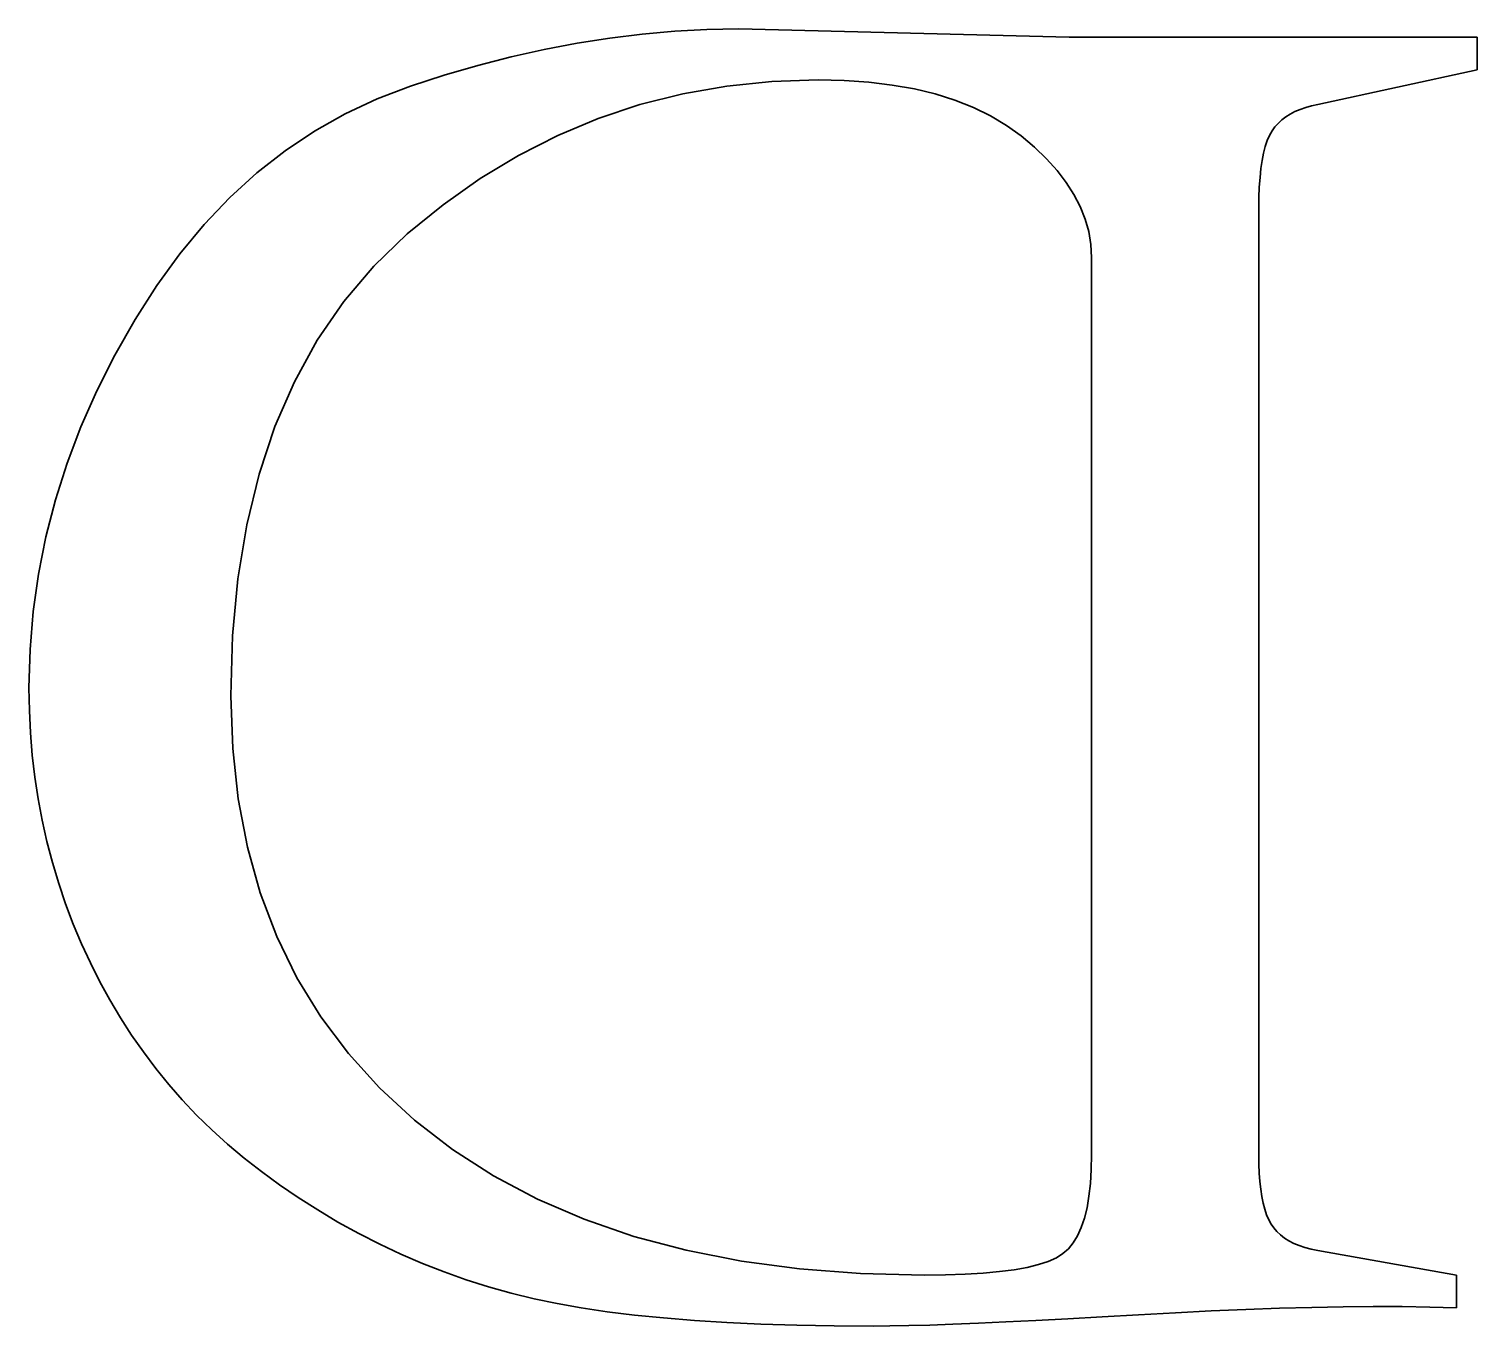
# Model space of a CAD drawing. Header units: millimetres. Extents: x -148 to 148, y -105 to 105.
# Drawn here: x -38.434 to -36.054, y 49.88 to 52.012 of the extents above; entities that cross this region are included whole.
import ezdxf

# ---------------------------------------------------------------- set-up
doc = ezdxf.new("R2010")
doc.units = ezdxf.units.MM
doc.layers.add('粗实线层', color=7, linetype='Continuous', lineweight=35)

msp = doc.modelspace()

# ---------------------------------------------------------------- linework, layer by layer
at = {"layer": '粗实线层', "color": 7, "lineweight": 35, "ltscale": 0.001334}
msp.add_line((-37.4263, 52.0036), (-37.3731, 52.0083), dxfattribs=at)
at = {"layer": '粗实线层', "color": 7, "lineweight": 35, "ltscale": 0.001322}
msp.add_line((-37.3731, 52.0083), (-37.3203, 52.0111), dxfattribs=at)
at = {"layer": '粗实线层', "color": 7, "lineweight": 35, "ltscale": 0.001312}
msp.add_line((-37.3203, 52.0111), (-37.2679, 52.012), dxfattribs=at)
at = {"layer": '粗实线层', "color": 7, "lineweight": 35, "ltscale": 0.01358}
msp.add_line((-37.2679, 52.012), (-36.7248, 51.9986), dxfattribs=at)
at = {"layer": '粗实线层', "color": 7, "lineweight": 35, "ltscale": 0.001378}
msp.add_line((-37.5877, 51.9782), (-37.5335, 51.9886), dxfattribs=at)
at = {"layer": '粗实线层', "color": 7, "lineweight": 35, "ltscale": 0.001362}
msp.add_line((-37.5335, 51.9886), (-37.4797, 51.997), dxfattribs=at)
at = {"layer": '粗实线层', "color": 7, "lineweight": 35, "ltscale": 0.001347}
msp.add_line((-37.4797, 51.997), (-37.4263, 52.0036), dxfattribs=at)
at = {"layer": '粗实线层', "color": 7, "lineweight": 35, "ltscale": 0.016761}
msp.add_line((-36.7248, 51.9986), (-36.0544, 51.9986), dxfattribs=at)
at = {"layer": '粗实线层', "color": 7, "lineweight": 35, "ltscale": 0.001341}
for p, q in [((-36.0544, 51.9986), (-36.0544, 51.945)), ((-36.0879, 49.9639), (-36.0879, 49.9102))]:
    msp.add_line(p, q, dxfattribs=at)
at = {"layer": '粗实线层', "color": 7, "lineweight": 35, "ltscale": 0.001415}
msp.add_line((-37.6969, 51.952), (-37.6421, 51.966), dxfattribs=at)
at = {"layer": '粗实线层', "color": 7, "lineweight": 35, "ltscale": 0.001396}
msp.add_line((-37.6421, 51.966), (-37.5877, 51.9782), dxfattribs=at)
at = {"layer": '粗实线层', "color": 7, "lineweight": 35, "ltscale": 0.001457}
for p, q in [((-37.8076, 51.9182), (-37.7521, 51.936)), ((-38.0135, 51.8117), (-37.9652, 51.8442))]:
    msp.add_line(p, q, dxfattribs=at)
at = {"layer": '粗实线层', "color": 7, "lineweight": 35, "ltscale": 0.001435}
msp.add_line((-37.7521, 51.936), (-37.6969, 51.952), dxfattribs=at)
at = {"layer": '粗实线层', "color": 7, "lineweight": 35, "ltscale": 0.00669}
msp.add_line((-36.0544, 51.945), (-36.3158, 51.888), dxfattribs=at)
at = {"layer": '粗实线层', "color": 7, "lineweight": 35, "ltscale": 0.00146}
msp.add_line((-37.8622, 51.8974), (-37.8076, 51.9182), dxfattribs=at)
at = {"layer": '粗实线层', "color": 7, "lineweight": 35, "ltscale": 0.001836}
msp.add_line((-37.2875, 51.9181), (-37.3598, 51.9055), dxfattribs=at)
at = {"layer": '粗实线层', "color": 7, "lineweight": 35, "ltscale": 0.001866}
msp.add_line((-37.2133, 51.9257), (-37.2875, 51.9181), dxfattribs=at)
at = {"layer": '粗实线层', "color": 7, "lineweight": 35, "ltscale": 0.001905}
msp.add_line((-37.1371, 51.9282), (-37.2133, 51.9257), dxfattribs=at)
at = {"layer": '粗实线层', "color": 7, "lineweight": 35, "ltscale": 0.001064}
msp.add_line((-37.0946, 51.9273), (-37.1371, 51.9282), dxfattribs=at)
at = {"layer": '粗实线层', "color": 7, "lineweight": 35, "ltscale": 0.001015}
msp.add_line((-37.0541, 51.9245), (-37.0946, 51.9273), dxfattribs=at)
at = {"layer": '粗实线层', "color": 7, "lineweight": 35, "ltscale": 0.000968372}
msp.add_line((-37.0156, 51.9199), (-37.0541, 51.9245), dxfattribs=at)
at = {"layer": '粗实线层', "color": 7, "lineweight": 35, "ltscale": 0.000924722}
msp.add_line((-36.9792, 51.9135), (-37.0156, 51.9199), dxfattribs=at)
at = {"layer": '粗实线层', "color": 7, "lineweight": 35, "ltscale": 0.000883964}
msp.add_line((-36.9448, 51.9052), (-36.9792, 51.9135), dxfattribs=at)
at = {"layer": '粗实线层', "color": 7, "lineweight": 35, "ltscale": 0.001451}
msp.add_line((-37.9147, 51.8728), (-37.8622, 51.8974), dxfattribs=at)
at = {"layer": '粗实线层', "color": 7, "lineweight": 35, "ltscale": 0.001805}
msp.add_line((-37.4302, 51.8877), (-37.4988, 51.865), dxfattribs=at)
at = {"layer": '粗实线层', "color": 7, "lineweight": 35, "ltscale": 0.001815}
msp.add_line((-37.3598, 51.9055), (-37.4302, 51.8877), dxfattribs=at)
at = {"layer": '粗实线层', "color": 7, "lineweight": 35, "ltscale": 0.000847148}
msp.add_line((-36.9125, 51.8951), (-36.9448, 51.9052), dxfattribs=at)
at = {"layer": '粗实线层', "color": 7, "lineweight": 35, "ltscale": 0.000814349}
msp.add_line((-36.8822, 51.8831), (-36.9125, 51.8951), dxfattribs=at)
at = {"layer": '粗实线层', "color": 7, "lineweight": 35, "ltscale": 0.000253591}
msp.add_line((-36.3263, 51.8858), (-36.336, 51.883), dxfattribs=at)
at = {"layer": '粗实线层', "color": 7, "lineweight": 35, "ltscale": 0.000266137}
msp.add_line((-36.3158, 51.888), (-36.3263, 51.8858), dxfattribs=at)
at = {"layer": '粗实线层', "color": 7, "lineweight": 35, "ltscale": 0.00145}
msp.add_line((-37.9652, 51.8442), (-37.9147, 51.8728), dxfattribs=at)
at = {"layer": '粗实线层', "color": 7, "lineweight": 35, "ltscale": 0.001804}
msp.add_line((-37.4988, 51.865), (-37.5653, 51.8371), dxfattribs=at)
at = {"layer": '粗实线层', "color": 7, "lineweight": 35, "ltscale": 0.000786146}
msp.add_line((-36.8539, 51.8692), (-36.8822, 51.8831), dxfattribs=at)
at = {"layer": '粗实线层', "color": 7, "lineweight": 35, "ltscale": 0.000763208}
msp.add_line((-36.8277, 51.8536), (-36.8539, 51.8692), dxfattribs=at)
at = {"layer": '粗实线层', "color": 7, "lineweight": 35, "ltscale": 0.000203115}
msp.add_line((-36.3753, 51.8624), (-36.3813, 51.8569), dxfattribs=at)
at = {"layer": '粗实线层', "color": 7, "lineweight": 35, "ltscale": 0.000207572}
msp.add_line((-36.3687, 51.8675), (-36.3753, 51.8624), dxfattribs=at)
at = {"layer": '粗实线层', "color": 7, "lineweight": 35, "ltscale": 0.000214032}
msp.add_line((-36.3615, 51.8721), (-36.3687, 51.8675), dxfattribs=at)
at = {"layer": '粗实线层', "color": 7, "lineweight": 35, "ltscale": 0.000222076}
msp.add_line((-36.3537, 51.8762), (-36.3615, 51.8721), dxfattribs=at)
at = {"layer": '粗实线层', "color": 7, "lineweight": 35, "ltscale": 0.000231213}
msp.add_line((-36.3452, 51.8799), (-36.3537, 51.8762), dxfattribs=at)
at = {"layer": '粗实线层', "color": 7, "lineweight": 35, "ltscale": 0.00024183}
msp.add_line((-36.336, 51.883), (-36.3452, 51.8799), dxfattribs=at)
at = {"layer": '粗实线层', "color": 7, "lineweight": 35, "ltscale": 0.000745791}
msp.add_line((-36.8036, 51.8361), (-36.8277, 51.8536), dxfattribs=at)
at = {"layer": '粗实线层', "color": 7, "lineweight": 35, "ltscale": 0.000210035}
msp.add_line((-36.3913, 51.8444), (-36.3954, 51.8371), dxfattribs=at)
at = {"layer": '粗实线层', "color": 7, "lineweight": 35, "ltscale": 0.000199578}
msp.add_line((-36.3866, 51.8509), (-36.3913, 51.8444), dxfattribs=at)
at = {"layer": '粗实线层', "color": 7, "lineweight": 35, "ltscale": 0.000200388}
msp.add_line((-36.3813, 51.8569), (-36.3866, 51.8509), dxfattribs=at)
at = {"layer": '粗实线层', "color": 7, "lineweight": 35, "ltscale": 0.001814}
msp.add_line((-37.5653, 51.8371), (-37.63, 51.8042), dxfattribs=at)
at = {"layer": '粗实线层', "color": 7, "lineweight": 35, "ltscale": 0.000719465}
msp.add_line((-36.7816, 51.8175), (-36.8036, 51.8361), dxfattribs=at)
at = {"layer": '粗实线层', "color": 7, "lineweight": 35, "ltscale": 0.000681634}
msp.add_line((-36.762, 51.7986), (-36.7816, 51.8175), dxfattribs=at)
at = {"layer": '粗实线层', "color": 7, "lineweight": 35, "ltscale": 0.000282198}
msp.add_line((-36.4024, 51.8189), (-36.4052, 51.808), dxfattribs=at)
at = {"layer": '粗实线层', "color": 7, "lineweight": 35, "ltscale": 0.000256342}
msp.add_line((-36.3991, 51.8286), (-36.4024, 51.8189), dxfattribs=at)
at = {"layer": '粗实线层', "color": 7, "lineweight": 35, "ltscale": 0.000232092}
msp.add_line((-36.3954, 51.8371), (-36.3991, 51.8286), dxfattribs=at)
at = {"layer": '粗实线层', "color": 7, "lineweight": 35, "ltscale": 0.001473}
msp.add_line((-38.0598, 51.7753), (-38.0135, 51.8117), dxfattribs=at)
at = {"layer": '粗实线层', "color": 7, "lineweight": 35, "ltscale": 0.001834}
msp.add_line((-37.63, 51.8042), (-37.6928, 51.7663), dxfattribs=at)
at = {"layer": '粗实线层', "color": 7, "lineweight": 35, "ltscale": 0.000646979}
msp.add_line((-36.7446, 51.7794), (-36.762, 51.7986), dxfattribs=at)
at = {"layer": '粗实线层', "color": 7, "lineweight": 35, "ltscale": 0.000337177}
msp.add_line((-36.4076, 51.7958), (-36.4096, 51.7825), dxfattribs=at)
at = {"layer": '粗实线层', "color": 7, "lineweight": 35, "ltscale": 0.000309313}
msp.add_line((-36.4052, 51.808), (-36.4076, 51.7958), dxfattribs=at)
at = {"layer": '粗实线层', "color": 7, "lineweight": 35, "ltscale": 0.001496}
msp.add_line((-38.104, 51.7349), (-38.0598, 51.7753), dxfattribs=at)
at = {"layer": '粗实线层', "color": 7, "lineweight": 35, "ltscale": 0.001863}
msp.add_line((-37.6928, 51.7663), (-37.7537, 51.7232), dxfattribs=at)
at = {"layer": '粗实线层', "color": 7, "lineweight": 35, "ltscale": 0.000615098}
msp.add_line((-36.7296, 51.7599), (-36.7446, 51.7794), dxfattribs=at)
at = {"layer": '粗实线层', "color": 7, "lineweight": 35, "ltscale": 0.000395001}
msp.add_line((-36.4111, 51.7679), (-36.4122, 51.7522), dxfattribs=at)
at = {"layer": '粗实线层', "color": 7, "lineweight": 35, "ltscale": 0.000365537}
msp.add_line((-36.4096, 51.7825), (-36.4111, 51.7679), dxfattribs=at)
at = {"layer": '粗实线层', "color": 7, "lineweight": 35, "ltscale": 0.000588387}
msp.add_line((-36.7169, 51.7401), (-36.7296, 51.7599), dxfattribs=at)
at = {"layer": '粗实线层', "color": 7, "lineweight": 35, "ltscale": 0.000424313}
msp.add_line((-36.4122, 51.7522), (-36.4128, 51.7352), dxfattribs=at)
at = {"layer": '粗实线层', "color": 7, "lineweight": 35, "ltscale": 0.001528}
msp.add_line((-38.1462, 51.6907), (-38.104, 51.7349), dxfattribs=at)
at = {"layer": '粗实线层', "color": 7, "lineweight": 35, "ltscale": 0.001902}
msp.add_line((-37.7537, 51.7232), (-37.8126, 51.6751), dxfattribs=at)
at = {"layer": '粗实线层', "color": 7, "lineweight": 35, "ltscale": 0.000565761}
msp.add_line((-36.7064, 51.72), (-36.7169, 51.7401), dxfattribs=at)
at = {"layer": '粗实线层', "color": 7, "lineweight": 35, "ltscale": 0.000548777}
msp.add_line((-36.6983, 51.6996), (-36.7064, 51.72), dxfattribs=at)
at = {"layer": '粗实线层', "color": 7, "lineweight": 35, "ltscale": 0.000454173}
msp.add_line((-36.4128, 51.7352), (-36.4131, 51.717), dxfattribs=at)
at = {"layer": '粗实线层', "color": 7, "lineweight": 35, "ltscale": 0.000537281}
msp.add_line((-36.6926, 51.6789), (-36.6983, 51.6996), dxfattribs=at)
at = {"layer": '粗实线层', "color": 7, "lineweight": 35, "ltscale": 0.038885}
msp.add_line((-36.4131, 51.717), (-36.4131, 50.1616), dxfattribs=at)
at = {"layer": '粗实线层', "color": 7, "lineweight": 35, "ltscale": 0.001567}
msp.add_line((-38.1862, 51.6425), (-38.1462, 51.6907), dxfattribs=at)
at = {"layer": '粗实线层', "color": 7, "lineweight": 35, "ltscale": 0.001914}
for p, q in [((-37.8126, 51.6751), (-37.8677, 51.622)), ((-38.0543, 50.5919), (-38.0271, 50.5203))]:
    msp.add_line(p, q, dxfattribs=at)
at = {"layer": '粗实线层', "color": 7, "lineweight": 35, "ltscale": 0.000532216}
msp.add_line((-36.6891, 51.6579), (-36.6926, 51.6789), dxfattribs=at)
at = {"layer": '粗实线层', "color": 7, "lineweight": 35, "ltscale": 0.00053331}
msp.add_line((-36.6879, 51.6366), (-36.6891, 51.6579), dxfattribs=at)
at = {"layer": '粗实线层', "color": 7, "lineweight": 35, "ltscale": 0.001612}
msp.add_line((-38.2242, 51.5904), (-38.1862, 51.6425), dxfattribs=at)
at = {"layer": '粗实线层', "color": 7, "lineweight": 35, "ltscale": 0.036874}
msp.add_line((-36.6879, 50.1616), (-36.6879, 51.6366), dxfattribs=at)
at = {"layer": '粗实线层', "color": 7, "lineweight": 35, "ltscale": 0.001907}
msp.add_line((-37.8677, 51.622), (-37.917, 51.5638), dxfattribs=at)
at = {"layer": '粗实线层', "color": 7, "lineweight": 35, "ltscale": 0.001664}
msp.add_line((-38.2601, 51.5344), (-38.2242, 51.5904), dxfattribs=at)
at = {"layer": '粗实线层', "color": 7, "lineweight": 35, "ltscale": 0.00192}
msp.add_line((-37.917, 51.5638), (-37.9605, 51.5005), dxfattribs=at)
at = {"layer": '粗实线层', "color": 7, "lineweight": 35, "ltscale": 0.001675}
msp.add_line((-38.2932, 51.4761), (-38.2601, 51.5344), dxfattribs=at)
at = {"layer": '粗实线层', "color": 7, "lineweight": 35, "ltscale": 0.001951}
msp.add_line((-37.9605, 51.5005), (-37.9982, 51.4322), dxfattribs=at)
at = {"layer": '粗实线层', "color": 7, "lineweight": 35, "ltscale": 0.001645}
msp.add_line((-38.3229, 51.4174), (-38.2932, 51.4761), dxfattribs=at)
at = {"layer": '粗实线层', "color": 7, "lineweight": 35, "ltscale": 0.001619}
msp.add_line((-38.349, 51.3581), (-38.3229, 51.4174), dxfattribs=at)
at = {"layer": '粗实线层', "color": 7, "lineweight": 35, "ltscale": 0.002001}
msp.add_line((-37.9982, 51.4322), (-38.0301, 51.3588), dxfattribs=at)
at = {"layer": '粗实线层', "color": 7, "lineweight": 35, "ltscale": 0.001598}
msp.add_line((-38.3717, 51.2984), (-38.349, 51.3581), dxfattribs=at)
at = {"layer": '粗实线层', "color": 7, "lineweight": 35, "ltscale": 0.002067}
msp.add_line((-38.0301, 51.3588), (-38.0562, 51.2803), dxfattribs=at)
at = {"layer": '粗实线层', "color": 7, "lineweight": 35, "ltscale": 0.001581}
msp.add_line((-38.3908, 51.2381), (-38.3717, 51.2984), dxfattribs=at)
at = {"layer": '粗实线层', "color": 7, "lineweight": 35, "ltscale": 0.002149}
msp.add_line((-38.0562, 51.2803), (-38.0765, 51.1968), dxfattribs=at)
at = {"layer": '粗实线层', "color": 7, "lineweight": 35, "ltscale": 0.001569}
msp.add_line((-38.4065, 51.1773), (-38.3908, 51.2381), dxfattribs=at)
at = {"layer": '粗实线层', "color": 7, "lineweight": 35, "ltscale": 0.002244}
msp.add_line((-38.0765, 51.1968), (-38.091, 51.1082), dxfattribs=at)
at = {"layer": '粗实线层', "color": 7, "lineweight": 35, "ltscale": 0.001562}
for p, q in [((-38.4187, 51.1161), (-38.4065, 51.1773)), ((-38.4327, 50.9921), (-38.4275, 51.0543))]:
    msp.add_line(p, q, dxfattribs=at)
at = {"layer": '粗实线层', "color": 7, "lineweight": 35, "ltscale": 0.00156}
msp.add_line((-38.4275, 51.0543), (-38.4187, 51.1161), dxfattribs=at)
at = {"layer": '粗实线层', "color": 7, "lineweight": 35, "ltscale": 0.002351}
msp.add_line((-38.091, 51.1082), (-38.0997, 51.0146), dxfattribs=at)
at = {"layer": '粗实线层', "color": 7, "lineweight": 35, "ltscale": 0.002469}
msp.add_line((-38.0997, 51.0146), (-38.1026, 50.9159), dxfattribs=at)
at = {"layer": '粗实线层', "color": 7, "lineweight": 35, "ltscale": 0.00157}
msp.add_line((-38.4344, 50.9293), (-38.4327, 50.9921), dxfattribs=at)
at = {"layer": '粗实线层', "color": 7, "lineweight": 35, "ltscale": 0.000933769}
msp.add_line((-38.4338, 50.8919), (-38.4344, 50.9293), dxfattribs=at)
at = {"layer": '粗实线层', "color": 7, "lineweight": 35, "ltscale": 0.002167}
msp.add_line((-38.1026, 50.9159), (-38.0995, 50.8293), dxfattribs=at)
at = {"layer": '粗实线层', "color": 7, "lineweight": 35, "ltscale": 0.000924453}
msp.add_line((-38.432, 50.855), (-38.4338, 50.8919), dxfattribs=at)
at = {"layer": '粗实线层', "color": 7, "lineweight": 35, "ltscale": 0.000916721}
msp.add_line((-38.429, 50.8185), (-38.432, 50.855), dxfattribs=at)
at = {"layer": '粗实线层', "color": 7, "lineweight": 35, "ltscale": 0.00090948}
msp.add_line((-38.4248, 50.7823), (-38.429, 50.8185), dxfattribs=at)
at = {"layer": '粗实线层', "color": 7, "lineweight": 35, "ltscale": 0.002084}
msp.add_line((-38.0995, 50.8293), (-38.0905, 50.7464), dxfattribs=at)
at = {"layer": '粗实线层', "color": 7, "lineweight": 35, "ltscale": 0.000903636}
msp.add_line((-38.4193, 50.7466), (-38.4248, 50.7823), dxfattribs=at)
at = {"layer": '粗实线层', "color": 7, "lineweight": 35, "ltscale": 0.000898745}
msp.add_line((-38.4127, 50.7113), (-38.4193, 50.7466), dxfattribs=at)
at = {"layer": '粗实线层', "color": 7, "lineweight": 35, "ltscale": 0.002014}
msp.add_line((-38.0905, 50.7464), (-38.0754, 50.6673), dxfattribs=at)
at = {"layer": '粗实线层', "color": 7, "lineweight": 35, "ltscale": 0.00089497}
msp.add_line((-38.4049, 50.6763), (-38.4127, 50.7113), dxfattribs=at)
at = {"layer": '粗实线层', "color": 7, "lineweight": 35, "ltscale": 0.000892412}
msp.add_line((-38.3958, 50.6418), (-38.4049, 50.6763), dxfattribs=at)
at = {"layer": '粗实线层', "color": 7, "lineweight": 35, "ltscale": 0.001956}
msp.add_line((-38.0754, 50.6673), (-38.0543, 50.5919), dxfattribs=at)
at = {"layer": '粗实线层', "color": 7, "lineweight": 35, "ltscale": 0.000890892}
msp.add_line((-38.3855, 50.6077), (-38.3958, 50.6418), dxfattribs=at)
at = {"layer": '粗实线层', "color": 7, "lineweight": 35, "ltscale": 0.000890395}
msp.add_line((-38.3741, 50.574), (-38.3855, 50.6077), dxfattribs=at)
at = {"layer": '粗实线层', "color": 7, "lineweight": 35, "ltscale": 0.000885792}
msp.add_line((-38.3615, 50.5408), (-38.3741, 50.574), dxfattribs=at)
at = {"layer": '粗实线层', "color": 7, "lineweight": 35, "ltscale": 0.000877102}
msp.add_line((-38.348, 50.5084), (-38.3615, 50.5408), dxfattribs=at)
at = {"layer": '粗实线层', "color": 7, "lineweight": 35, "ltscale": 0.00086891}
msp.add_line((-38.3335, 50.4769), (-38.348, 50.5084), dxfattribs=at)
at = {"layer": '粗实线层', "color": 7, "lineweight": 35, "ltscale": 0.001888}
msp.add_line((-38.0271, 50.5203), (-37.9939, 50.4525), dxfattribs=at)
at = {"layer": '粗实线层', "color": 7, "lineweight": 35, "ltscale": 0.000862291}
msp.add_line((-38.318, 50.446), (-38.3335, 50.4769), dxfattribs=at)
at = {"layer": '粗实线层', "color": 7, "lineweight": 35, "ltscale": 0.000856392}
msp.add_line((-38.3016, 50.416), (-38.318, 50.446), dxfattribs=at)
at = {"layer": '粗实线层', "color": 7, "lineweight": 35, "ltscale": 0.001878}
msp.add_line((-37.9939, 50.4525), (-37.9547, 50.3884), dxfattribs=at)
at = {"layer": '粗实线层', "color": 7, "lineweight": 35, "ltscale": 0.000851762}
msp.add_line((-38.2842, 50.3867), (-38.3016, 50.416), dxfattribs=at)
at = {"layer": '粗实线层', "color": 7, "lineweight": 35, "ltscale": 0.000847983}
msp.add_line((-38.2658, 50.3582), (-38.2842, 50.3867), dxfattribs=at)
at = {"layer": '粗实线层', "color": 7, "lineweight": 35, "ltscale": 0.001886}
msp.add_line((-37.9547, 50.3884), (-37.9095, 50.328), dxfattribs=at)
at = {"layer": '粗实线层', "color": 7, "lineweight": 35, "ltscale": 0.000845643}
msp.add_line((-38.2464, 50.3305), (-38.2658, 50.3582), dxfattribs=at)
at = {"layer": '粗实线层', "color": 7, "lineweight": 35, "ltscale": 0.000844501}
msp.add_line((-38.2261, 50.3035), (-38.2464, 50.3305), dxfattribs=at)
at = {"layer": '粗实线层', "color": 7, "lineweight": 35, "ltscale": 0.001909}
msp.add_line((-37.9095, 50.328), (-37.8582, 50.2714), dxfattribs=at)
at = {"layer": '粗实线层', "color": 7, "lineweight": 35, "ltscale": 0.000844032}
msp.add_line((-38.2048, 50.2773), (-38.2261, 50.3035), dxfattribs=at)
at = {"layer": '粗实线层', "color": 7, "lineweight": 35, "ltscale": 0.000848213}
msp.add_line((-38.1824, 50.2518), (-38.2048, 50.2773), dxfattribs=at)
at = {"layer": '粗实线层', "color": 7, "lineweight": 35, "ltscale": 0.001949}
msp.add_line((-37.8582, 50.2714), (-37.8009, 50.2186), dxfattribs=at)
at = {"layer": '粗实线层', "color": 7, "lineweight": 35, "ltscale": 0.000856979}
msp.add_line((-38.1588, 50.2269), (-38.1824, 50.2518), dxfattribs=at)
at = {"layer": '粗实线层', "color": 7, "lineweight": 35, "ltscale": 0.000866735}
msp.add_line((-38.134, 50.2027), (-38.1588, 50.2269), dxfattribs=at)
at = {"layer": '粗实线层', "color": 7, "lineweight": 35, "ltscale": 0.000877844}
msp.add_line((-38.108, 50.1791), (-38.134, 50.2027), dxfattribs=at)
at = {"layer": '粗实线层', "color": 7, "lineweight": 35, "ltscale": 0.00198}
msp.add_line((-37.8009, 50.2186), (-37.7382, 50.1702), dxfattribs=at)
at = {"layer": '粗实线层', "color": 7, "lineweight": 35, "ltscale": 0.000890115}
msp.add_line((-38.0808, 50.1562), (-38.108, 50.1791), dxfattribs=at)
at = {"layer": '粗实线层', "color": 7, "lineweight": 35, "ltscale": 0.000903384}
msp.add_line((-38.0523, 50.1339), (-38.0808, 50.1562), dxfattribs=at)
at = {"layer": '粗实线层', "color": 7, "lineweight": 35, "ltscale": 0.002003}
msp.add_line((-37.7382, 50.1702), (-37.6708, 50.1269), dxfattribs=at)
at = {"layer": '粗实线层', "color": 7, "lineweight": 35, "ltscale": 0.000614086}
msp.add_line((-36.6884, 50.1371), (-36.6879, 50.1616), dxfattribs=at)
at = {"layer": '粗实线层', "color": 7, "lineweight": 35, "ltscale": 0.000390656}
msp.add_line((-36.4131, 50.1616), (-36.4129, 50.146), dxfattribs=at)
at = {"layer": '粗实线层', "color": 7, "lineweight": 35, "ltscale": 0.000917577}
msp.add_line((-38.0227, 50.1122), (-38.0523, 50.1339), dxfattribs=at)
at = {"layer": '粗实线层', "color": 7, "lineweight": 35, "ltscale": 0.002039}
msp.add_line((-37.6708, 50.1269), (-37.5987, 50.0887), dxfattribs=at)
at = {"layer": '粗实线层', "color": 7, "lineweight": 35, "ltscale": 0.000568913}
msp.add_line((-36.6898, 50.1144), (-36.6884, 50.1371), dxfattribs=at)
at = {"layer": '粗实线层', "color": 7, "lineweight": 35, "ltscale": 0.000367474}
msp.add_line((-36.4129, 50.146), (-36.4123, 50.1313), dxfattribs=at)
at = {"layer": '粗实线层', "color": 7, "lineweight": 35, "ltscale": 0.000344245}
msp.add_line((-36.4123, 50.1313), (-36.4113, 50.1176), dxfattribs=at)
at = {"layer": '粗实线层', "color": 7, "lineweight": 35, "ltscale": 0.000933372}
msp.add_line((-37.9919, 50.0912), (-38.0227, 50.1122), dxfattribs=at)
at = {"layer": '粗实线层', "color": 7, "lineweight": 35, "ltscale": 0.000524936}
msp.add_line((-36.6922, 50.0935), (-36.6898, 50.1144), dxfattribs=at)
at = {"layer": '粗实线层', "color": 7, "lineweight": 35, "ltscale": 0.000322372}
msp.add_line((-36.4113, 50.1176), (-36.4098, 50.1048), dxfattribs=at)
at = {"layer": '粗实线层', "color": 7, "lineweight": 35, "ltscale": 0.000299829}
msp.add_line((-36.4098, 50.1048), (-36.408, 50.0929), dxfattribs=at)
at = {"layer": '粗实线层', "color": 7, "lineweight": 35, "ltscale": 0.000949724}
msp.add_line((-37.9598, 50.0708), (-37.9919, 50.0912), dxfattribs=at)
at = {"layer": '粗实线层', "color": 7, "lineweight": 35, "ltscale": 0.00209}
msp.add_line((-37.5987, 50.0887), (-37.522, 50.0556), dxfattribs=at)
at = {"layer": '粗实线层', "color": 7, "lineweight": 35, "ltscale": 0.000482744}
msp.add_line((-36.6954, 50.0745), (-36.6922, 50.0935), dxfattribs=at)
at = {"layer": '粗实线层', "color": 7, "lineweight": 35, "ltscale": 0.000278864}
msp.add_line((-36.408, 50.0929), (-36.4058, 50.082), dxfattribs=at)
at = {"layer": '粗实线层', "color": 7, "lineweight": 35, "ltscale": 0.000258101}
msp.add_line((-36.4058, 50.082), (-36.4032, 50.072), dxfattribs=at)
at = {"layer": '粗实线层', "color": 7, "lineweight": 35, "ltscale": 0.000966872}
msp.add_line((-37.9266, 50.051), (-37.9598, 50.0708), dxfattribs=at)
at = {"layer": '粗实线层', "color": 7, "lineweight": 35, "ltscale": 0.002154}
msp.add_line((-37.522, 50.0556), (-37.4405, 50.0275), dxfattribs=at)
at = {"layer": '粗实线层', "color": 7, "lineweight": 35, "ltscale": 0.000404539}
msp.add_line((-36.7048, 50.042), (-36.6997, 50.0573), dxfattribs=at)
at = {"layer": '粗实线层', "color": 7, "lineweight": 35, "ltscale": 0.000442156}
msp.add_line((-36.6997, 50.0573), (-36.6954, 50.0745), dxfattribs=at)
at = {"layer": '粗实线层', "color": 7, "lineweight": 35, "ltscale": 0.000238609}
msp.add_line((-36.4032, 50.072), (-36.4002, 50.0629), dxfattribs=at)
at = {"layer": '粗实线层', "color": 7, "lineweight": 35, "ltscale": 0.000220022}
msp.add_line((-36.4002, 50.0629), (-36.3968, 50.0548), dxfattribs=at)
at = {"layer": '粗实线层', "color": 7, "lineweight": 35, "ltscale": 0.000203256}
msp.add_line((-36.3968, 50.0548), (-36.3929, 50.0477), dxfattribs=at)
at = {"layer": '粗实线层', "color": 7, "lineweight": 35, "ltscale": 0.000973496}
msp.add_line((-37.8925, 50.0322), (-37.9266, 50.051), dxfattribs=at)
at = {"layer": '粗实线层', "color": 7, "lineweight": 35, "ltscale": 0.00096895}
msp.add_line((-37.858, 50.0145), (-37.8925, 50.0322), dxfattribs=at)
at = {"layer": '粗实线层', "color": 7, "lineweight": 35, "ltscale": 0.00037023}
msp.add_line((-36.7109, 50.0285), (-36.7048, 50.042), dxfattribs=at)
at = {"layer": '粗实线层', "color": 7, "lineweight": 35, "ltscale": 0.00019542}
msp.add_line((-36.3929, 50.0477), (-36.3886, 50.0412), dxfattribs=at)
at = {"layer": '粗实线层', "color": 7, "lineweight": 35, "ltscale": 0.000197386}
msp.add_line((-36.3886, 50.0412), (-36.3834, 50.0352), dxfattribs=at)
at = {"layer": '粗实线层', "color": 7, "lineweight": 35, "ltscale": 0.000201583}
msp.add_line((-36.3834, 50.0352), (-36.3776, 50.0297), dxfattribs=at)
at = {"layer": '粗实线层', "color": 7, "lineweight": 35, "ltscale": 0.000208026}
msp.add_line((-36.3776, 50.0297), (-36.371, 50.0246), dxfattribs=at)
at = {"layer": '粗实线层', "color": 7, "lineweight": 35, "ltscale": 0.000965446}
msp.add_line((-37.823, 49.9981), (-37.858, 50.0145), dxfattribs=at)
at = {"layer": '粗实线层', "color": 7, "lineweight": 35, "ltscale": 0.002229}
msp.add_line((-37.4405, 50.0275), (-37.3544, 50.0046), dxfattribs=at)
at = {"layer": '粗实线层', "color": 7, "lineweight": 35, "ltscale": 0.000298816}
msp.add_line((-36.7349, 49.9991), (-36.7259, 50.007), dxfattribs=at)
at = {"layer": '粗实线层', "color": 7, "lineweight": 35, "ltscale": 0.000316058}
msp.add_line((-36.7259, 50.007), (-36.718, 50.0168), dxfattribs=at)
at = {"layer": '粗实线层', "color": 7, "lineweight": 35, "ltscale": 0.000340161}
msp.add_line((-36.718, 50.0168), (-36.7109, 50.0285), dxfattribs=at)
at = {"layer": '粗实线层', "color": 7, "lineweight": 35, "ltscale": 0.000216452}
msp.add_line((-36.371, 50.0246), (-36.3636, 50.02), dxfattribs=at)
at = {"layer": '粗实线层', "color": 7, "lineweight": 35, "ltscale": 0.000226819}
msp.add_line((-36.3636, 50.02), (-36.3555, 50.0159), dxfattribs=at)
at = {"layer": '粗实线层', "color": 7, "lineweight": 35, "ltscale": 0.000238419}
msp.add_line((-36.3555, 50.0159), (-36.3467, 50.0122), dxfattribs=at)
at = {"layer": '粗实线层', "color": 7, "lineweight": 35, "ltscale": 0.000251758}
msp.add_line((-36.3467, 50.0122), (-36.3372, 50.009), dxfattribs=at)
at = {"layer": '粗实线层', "color": 7, "lineweight": 35, "ltscale": 0.00026611}
msp.add_line((-36.3372, 50.009), (-36.3269, 50.0063), dxfattribs=at)
at = {"layer": '粗实线层', "color": 7, "lineweight": 35, "ltscale": 0.000281446}
msp.add_line((-36.3269, 50.0063), (-36.3158, 50.0041), dxfattribs=at)
at = {"layer": '粗实线层', "color": 7, "lineweight": 35, "ltscale": 0.000962645}
msp.add_line((-37.7877, 49.9829), (-37.823, 49.9981), dxfattribs=at)
at = {"layer": '粗实线层', "color": 7, "lineweight": 35, "ltscale": 0.000961606}
msp.add_line((-37.7518, 49.9689), (-37.7877, 49.9829), dxfattribs=at)
at = {"layer": '粗实线层', "color": 7, "lineweight": 35, "ltscale": 0.002314}
msp.add_line((-37.3544, 50.0046), (-37.2635, 49.9868), dxfattribs=at)
at = {"layer": '粗实线层', "color": 7, "lineweight": 35, "ltscale": 0.00241}
msp.add_line((-37.2635, 49.9868), (-37.168, 49.974), dxfattribs=at)
at = {"layer": '粗实线层', "color": 7, "lineweight": 35, "ltscale": 0.000482962}
msp.add_line((-36.7939, 49.9765), (-36.7751, 49.9811), dxfattribs=at)
at = {"layer": '粗实线层', "color": 7, "lineweight": 35, "ltscale": 0.000423542}
msp.add_line((-36.7751, 49.9811), (-36.759, 49.9864), dxfattribs=at)
at = {"layer": '粗实线层', "color": 7, "lineweight": 35, "ltscale": 0.00036697}
msp.add_line((-36.759, 49.9864), (-36.7456, 49.9924), dxfattribs=at)
at = {"layer": '粗实线层', "color": 7, "lineweight": 35, "ltscale": 0.000316066}
msp.add_line((-36.7456, 49.9924), (-36.7349, 49.9991), dxfattribs=at)
at = {"layer": '粗实线层', "color": 7, "lineweight": 35, "ltscale": 0.005787}
msp.add_line((-36.3158, 50.0041), (-36.0879, 49.9639), dxfattribs=at)
at = {"layer": '粗实线层', "color": 7, "lineweight": 35, "ltscale": 0.0009614}
msp.add_line((-37.7156, 49.9561), (-37.7518, 49.9689), dxfattribs=at)
at = {"layer": '粗实线层', "color": 7, "lineweight": 35, "ltscale": 0.002513}
msp.add_line((-37.168, 49.974), (-37.0677, 49.9664), dxfattribs=at)
at = {"layer": '粗实线层', "color": 7, "lineweight": 35, "ltscale": 0.002624}
msp.add_line((-37.0677, 49.9664), (-36.9628, 49.9639), dxfattribs=at)
at = {"layer": '粗实线层', "color": 7, "lineweight": 35, "ltscale": 0.000871703}
msp.add_line((-36.9628, 49.9639), (-36.928, 49.9642), dxfattribs=at)
at = {"layer": '粗实线层', "color": 7, "lineweight": 35, "ltscale": 0.000804766}
msp.add_line((-36.928, 49.9642), (-36.8958, 49.9653), dxfattribs=at)
at = {"layer": '粗实线层', "color": 7, "lineweight": 35, "ltscale": 0.000738875}
msp.add_line((-36.8958, 49.9653), (-36.8663, 49.967), dxfattribs=at)
at = {"layer": '粗实线层', "color": 7, "lineweight": 35, "ltscale": 0.000673085}
msp.add_line((-36.8663, 49.967), (-36.8395, 49.9695), dxfattribs=at)
at = {"layer": '粗实线层', "color": 7, "lineweight": 35, "ltscale": 0.000608654}
msp.add_line((-36.8395, 49.9695), (-36.8153, 49.9727), dxfattribs=at)
at = {"layer": '粗实线层', "color": 7, "lineweight": 35, "ltscale": 0.000545182}
msp.add_line((-36.8153, 49.9727), (-36.7939, 49.9765), dxfattribs=at)
at = {"layer": '粗实线层', "color": 7, "lineweight": 35, "ltscale": 0.000961789}
msp.add_line((-37.6789, 49.9445), (-37.7156, 49.9561), dxfattribs=at)
at = {"layer": '粗实线层', "color": 7, "lineweight": 35, "ltscale": 0.000963971}
msp.add_line((-37.6418, 49.9341), (-37.6789, 49.9445), dxfattribs=at)
at = {"layer": '粗实线层', "color": 7, "lineweight": 35, "ltscale": 0.000966476}
msp.add_line((-37.6042, 49.9249), (-37.6418, 49.9341), dxfattribs=at)
at = {"layer": '粗实线层', "color": 7, "lineweight": 35, "ltscale": 0.000970773}
msp.add_line((-37.5662, 49.9169), (-37.6042, 49.9249), dxfattribs=at)
at = {"layer": '粗实线层', "color": 7, "lineweight": 35, "ltscale": 0.001005}
msp.add_line((-37.5266, 49.9099), (-37.5662, 49.9169), dxfattribs=at)
at = {"layer": '粗实线层', "color": 7, "lineweight": 35, "ltscale": 0.00107}
msp.add_line((-37.4843, 49.9036), (-37.5266, 49.9099), dxfattribs=at)
at = {"layer": '粗实线层', "color": 7, "lineweight": 35, "ltscale": 0.001331}
msp.add_line((-36.3259, 49.9106), (-36.3791, 49.9092), dxfattribs=at)
at = {"layer": '粗实线层', "color": 7, "lineweight": 35, "ltscale": 0.001284}
msp.add_line((-36.2745, 49.9116), (-36.3259, 49.9106), dxfattribs=at)
at = {"layer": '粗实线层', "color": 7, "lineweight": 35, "ltscale": 0.001237}
msp.add_line((-36.2251, 49.912), (-36.2745, 49.9116), dxfattribs=at)
at = {"layer": '粗实线层', "color": 7, "lineweight": 35, "ltscale": 0.00119}
msp.add_line((-36.1775, 49.9119), (-36.2251, 49.912), dxfattribs=at)
at = {"layer": '粗实线层', "color": 7, "lineweight": 35, "ltscale": 0.001143}
msp.add_line((-36.1317, 49.9113), (-36.1775, 49.9119), dxfattribs=at)
at = {"layer": '粗实线层', "color": 7, "lineweight": 35, "ltscale": 0.001096}
msp.add_line((-36.0879, 49.9102), (-36.1317, 49.9113), dxfattribs=at)
at = {"layer": '粗实线层', "color": 7, "lineweight": 35, "ltscale": 0.001136}
for p, q in [((-37.4392, 49.8981), (-37.4843, 49.9036)), ((-36.8286, 49.8867), (-36.874, 49.8847))]:
    msp.add_line(p, q, dxfattribs=at)
at = {"layer": '粗实线层', "color": 7, "lineweight": 35, "ltscale": 0.001202}
msp.add_line((-37.3914, 49.8933), (-37.4392, 49.8981), dxfattribs=at)
at = {"layer": '粗实线层', "color": 7, "lineweight": 35, "ltscale": 0.001269}
msp.add_line((-37.3408, 49.8893), (-37.3914, 49.8933), dxfattribs=at)
at = {"layer": '粗实线层', "color": 7, "lineweight": 35, "ltscale": 0.001336}
msp.add_line((-37.2874, 49.8859), (-37.3408, 49.8893), dxfattribs=at)
at = {"layer": '粗实线层', "color": 7, "lineweight": 35, "ltscale": 0.001404}
msp.add_line((-37.2314, 49.8834), (-37.2874, 49.8859), dxfattribs=at)
at = {"layer": '粗实线层', "color": 7, "lineweight": 35, "ltscale": 0.001227}
msp.add_line((-36.7796, 49.8891), (-36.8286, 49.8867), dxfattribs=at)
at = {"layer": '粗实线层', "color": 7, "lineweight": 35, "ltscale": 0.001317}
msp.add_line((-36.727, 49.8919), (-36.7796, 49.8891), dxfattribs=at)
at = {"layer": '粗实线层', "color": 7, "lineweight": 35, "ltscale": 0.001408}
msp.add_line((-36.6707, 49.895), (-36.727, 49.8919), dxfattribs=at)
at = {"layer": '粗实线层', "color": 7, "lineweight": 35, "ltscale": 0.001499}
msp.add_line((-36.6108, 49.8985), (-36.6707, 49.895), dxfattribs=at)
at = {"layer": '粗实线层', "color": 7, "lineweight": 35, "ltscale": 0.001521}
msp.add_line((-36.5501, 49.9019), (-36.6108, 49.8985), dxfattribs=at)
at = {"layer": '粗实线层', "color": 7, "lineweight": 35, "ltscale": 0.001474}
msp.add_line((-36.4912, 49.9049), (-36.5501, 49.9019), dxfattribs=at)
at = {"layer": '粗实线层', "color": 7, "lineweight": 35, "ltscale": 0.001426}
msp.add_line((-36.4342, 49.9073), (-36.4912, 49.9049), dxfattribs=at)
at = {"layer": '粗实线层', "color": 7, "lineweight": 35, "ltscale": 0.001379}
msp.add_line((-36.3791, 49.9092), (-36.4342, 49.9073), dxfattribs=at)
at = {"layer": '粗实线层', "color": 7, "lineweight": 35, "ltscale": 0.001471}
msp.add_line((-37.1725, 49.8815), (-37.2314, 49.8834), dxfattribs=at)
at = {"layer": '粗实线层', "color": 7, "lineweight": 35, "ltscale": 0.00154}
msp.add_line((-37.111, 49.8804), (-37.1725, 49.8815), dxfattribs=at)
at = {"layer": '粗实线层', "color": 7, "lineweight": 35, "ltscale": 0.001608}
msp.add_line((-37.0466, 49.8801), (-37.111, 49.8804), dxfattribs=at)
at = {"layer": '粗实线层', "color": 7, "lineweight": 35, "ltscale": 0.000682083}
msp.add_line((-37.0193, 49.8802), (-37.0466, 49.8801), dxfattribs=at)
at = {"layer": '粗实线层', "color": 7, "lineweight": 35, "ltscale": 0.000772789}
msp.add_line((-36.9884, 49.8808), (-37.0193, 49.8802), dxfattribs=at)
at = {"layer": '粗实线层', "color": 7, "lineweight": 35, "ltscale": 0.000863574}
msp.add_line((-36.9539, 49.8817), (-36.9884, 49.8808), dxfattribs=at)
at = {"layer": '粗实线层', "color": 7, "lineweight": 35, "ltscale": 0.000954225}
msp.add_line((-36.9158, 49.883), (-36.9539, 49.8817), dxfattribs=at)
at = {"layer": '粗实线层', "color": 7, "lineweight": 35, "ltscale": 0.001045}
msp.add_line((-36.874, 49.8847), (-36.9158, 49.883), dxfattribs=at)

doc.saveas('drawing.dxf')
